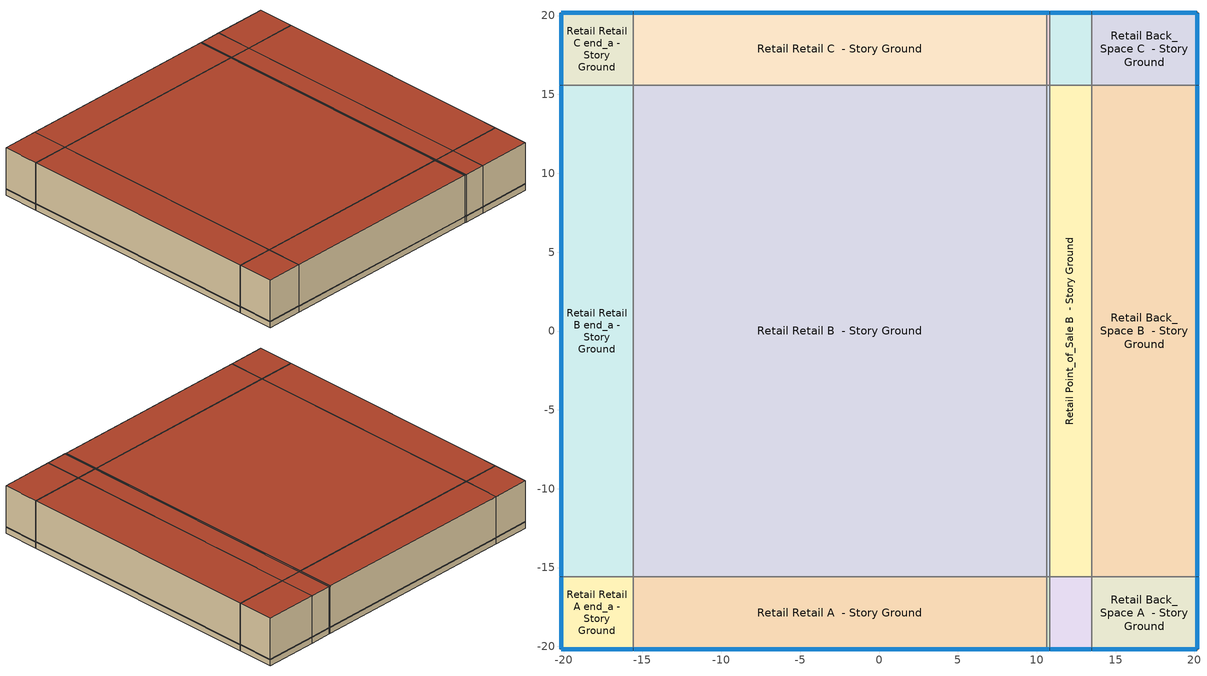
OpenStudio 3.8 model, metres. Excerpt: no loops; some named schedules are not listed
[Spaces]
Retail Retail A end_a - Story Ground
 floor ground (Foundation F 126 Perim 914 Area 209): -20.16,-20.16 -20.16,-15.59 -15.59,-15.59 -15.59,-20.16 z0
 wall outside: -20.16,-15.59 -20.16,-20.16 -15.59,-20.16 z0:6.1
 wall to Retail Retail B end_a - Story Ground: -15.59,-15.59 -20.16,-15.59 z0:6.1
 wall to Retail Retail A  - Story Ground: -15.59,-20.16 -15.59,-15.59 z0:6.1
 window (Window U-0.91 SHGC 0.68): -20.16,-15.61 -20.16,-20.14 / -20.14,-20.16 -15.61,-20.16 z0.76:0.82
 roof outside: -15.59,-20.16 -15.59,-15.59 -20.16,-15.59 -20.16,-20.16 z6.1
Retail Retail B end_a - Story Ground
 floor ground (Foundation F 126 Perim 3118 Area 14254): -20.16,-15.59 -20.16,15.59 -15.59,15.59 -15.59,-15.59 z0
 wall outside: -20.16,15.59 -20.16,-15.59 z0:6.1
 wall to Retail Retail C end_a - Story Ground: -15.59,15.59 -20.16,15.59 z0:6.1
 wall to Retail Retail B  - Story Ground: -15.59,-15.59 -15.59,15.59 z0:6.1
 window (Window U-0.91 SHGC 0.68): -20.16,15.56 -20.16,-15.56 z0.76:0.82
 roof outside: -15.59,-15.59 -15.59,15.59 -20.16,15.59 -20.16,-15.59 z6.1
Retail Retail C end_a - Story Ground
 floor ground (Foundation F 126 Perim 914 Area 209): -20.16,15.59 -20.16,20.16 -15.59,20.16 -15.59,15.59 z0
 wall outside: -15.59,20.16 -20.16,20.16 -20.16,15.59 z0:6.1
 wall to Retail Retail C  - Story Ground: -15.59,15.59 -15.59,20.16 z0:6.1
 window (Window U-0.91 SHGC 0.68): -20.16,20.14 -20.16,15.61 / -15.61,20.16 -20.14,20.16 z0.76:0.82
 roof outside: -15.59,15.59 -15.59,20.16 -20.16,20.16 -20.16,15.59 z6.1
Retail Retail A  - Story Ground
 floor ground (Foundation F 126 Perim 2621 Area 11985): -15.59,-20.16 -15.59,-15.59 10.62,-15.59 10.62,-20.16 z0
 wall outside: -15.59,-20.16 10.62,-20.16 z0:6.1
 wall to Retail Retail B  - Story Ground: 10.62,-15.59 -15.59,-15.59 z0:6.1
 wall to Retail Entry A  - Story Ground: 10.62,-20.16 10.62,-15.59 z0:6.1
 window (Window U-0.91 SHGC 0.68): -15.56,-20.16 10.6,-20.16 z0.76:0.82
 roof outside: 10.62,-20.16 10.62,-15.59 -15.59,-15.59 -15.59,-20.16 z6.1
Retail Retail B  - Story Ground
 floor ground (Foundation F 126 Perim 0 Area 81726): -15.59,-15.59 -15.59,15.59 10.62,15.59 10.62,-15.59 z0
 wall to Retail Retail C  - Story Ground: 10.62,15.59 -15.59,15.59 z0:6.1
 wall to Retail Entry B  - Story Ground: 10.62,-15.59 10.62,15.59 z0:6.1
 roof outside: 10.62,-15.59 10.62,15.59 -15.59,15.59 -15.59,-15.59 z6.1
Retail Retail C  - Story Ground
 floor ground (Foundation F 126 Perim 2621 Area 11985): -15.59,15.59 -15.59,20.16 10.62,20.16 10.62,15.59 z0
 wall outside: 10.62,20.16 -15.59,20.16 z0:6.1
 wall to Retail Entry C  - Story Ground: 10.62,15.59 10.62,20.16 z0:6.1
 window (Window U-0.91 SHGC 0.68): 10.6,20.16 -15.56,20.16 z0.76:0.82
 roof outside: 10.62,15.59 10.62,20.16 -15.59,20.16 -15.59,15.59 z6.1
Retail Entry A  - Story Ground
 floor ground (Foundation F 126 Perim 021 Area 096): 10.62,-20.16 10.62,-15.59 10.83,-15.59 10.83,-20.16 z0
 wall outside: 10.62,-20.16 10.83,-20.16 z0:6.1
 wall to Retail Entry B  - Story Ground: 10.83,-15.59 10.62,-15.59 z0:6.1
 wall to Retail Point_of_Sale A  - Story Ground: 10.83,-20.16 10.83,-15.59 z0:6.1
 window (Window U-0.91 SHGC 0.68): 10.65,-20.16 10.81,-20.16 z0.76:0.84
 roof outside: 10.83,-20.16 10.83,-15.59 10.62,-15.59 10.62,-20.16 z6.1
Retail Entry B  - Story Ground
 floor ground (Foundation F 126 Perim 0 Area 654): 10.62,-15.59 10.62,15.59 10.83,15.59 10.83,-15.59 z0
 wall to Retail Entry C  - Story Ground: 10.83,15.59 10.62,15.59 z0:6.1
 wall to Retail Point_of_Sale B  - Story Ground: 10.83,-15.59 10.83,15.59 z0:6.1
 roof outside: 10.83,-15.59 10.83,15.59 10.62,15.59 10.62,-15.59 z6.1
Retail Entry C  - Story Ground
 floor ground (Foundation F 126 Perim 021 Area 096): 10.62,15.59 10.62,20.16 10.83,20.16 10.83,15.59 z0
 wall outside: 10.83,20.16 10.62,20.16 z0:6.1
 wall to Retail Point_of_Sale C  - Story Ground: 10.83,15.59 10.83,20.16 z0:6.1
 window (Window U-0.91 SHGC 0.68): 10.81,20.16 10.65,20.16 z0.76:0.84
 roof outside: 10.83,15.59 10.83,20.16 10.62,20.16 10.62,15.59 z6.1
Retail Point_of_Sale A  - Story Ground
 floor ground (Foundation F 126 Perim 265 Area 1211): 10.83,-20.16 10.83,-15.59 13.48,-15.59 13.48,-20.16 z0
 wall outside: 10.83,-20.16 13.48,-20.16 z0:6.1
 wall to Retail Point_of_Sale B  - Story Ground: 13.48,-15.59 10.83,-15.59 z0:6.1
 wall to Retail Back_Space A  - Story Ground: 13.48,-20.16 13.48,-15.59 z0:6.1
 window (Window U-0.91 SHGC 0.68): 10.86,-20.16 13.46,-20.16 z0.76:0.82
 roof outside: 13.48,-20.16 13.48,-15.59 10.83,-15.59 10.83,-20.16 z6.1
Retail Point_of_Sale B  - Story Ground
 floor ground (Foundation F 126 Perim 0 Area 8259): 10.83,-15.59 10.83,15.59 13.48,15.59 13.48,-15.59 z0
 wall to Retail Point_of_Sale C  - Story Ground: 13.48,15.59 10.83,15.59 z0:6.1
 wall to Retail Back_Space B  - Story Ground: 13.48,-15.59 13.48,15.59 z0:6.1
 roof outside: 13.48,-15.59 13.48,15.59 10.83,15.59 10.83,-15.59 z6.1
Retail Point_of_Sale C  - Story Ground
 floor ground (Foundation F 126 Perim 265 Area 1211): 10.83,15.59 10.83,20.16 13.48,20.16 13.48,15.59 z0
 wall outside: 13.48,20.16 10.83,20.16 z0:6.1
 wall to Retail Back_Space C  - Story Ground: 13.48,15.59 13.48,20.16 z0:6.1
 window (Window U-0.91 SHGC 0.68): 13.46,20.16 10.86,20.16 z0.76:0.82
 roof outside: 13.48,15.59 13.48,20.16 10.83,20.16 10.83,15.59 z6.1
Retail Back_Space A  - Story Ground
 floor ground (Foundation F 126 Perim 1125 Area 3053): 13.48,-20.16 13.48,-15.59 20.16,-15.59 20.16,-20.16 z0
 wall outside: 13.48,-20.16 20.16,-20.16 20.16,-15.59 z0:6.1
 wall to Retail Back_Space B  - Story Ground: 20.16,-15.59 13.48,-15.59 z0:6.1
 window (Window U-0.91 SHGC 0.68): 13.51,-20.16 20.14,-20.16 / 20.16,-20.14 20.16,-15.61 z0.76:0.82
 roof outside: 20.16,-20.16 20.16,-15.59 13.48,-15.59 13.48,-20.16 z6.1
Retail Back_Space B  - Story Ground
 floor ground (Foundation F 126 Perim 3118 Area 20818): 13.48,-15.59 13.48,15.59 20.16,15.59 20.16,-15.59 z0
 wall outside: 20.16,-15.59 20.16,15.59 z0:6.1
 wall to Retail Back_Space C  - Story Ground: 20.16,15.59 13.48,15.59 z0:6.1
 window (Window U-0.91 SHGC 0.68): 20.16,-15.56 20.16,15.56 z0.76:0.82
 roof outside: 20.16,-15.59 20.16,15.59 13.48,15.59 13.48,-15.59 z6.1
Retail Back_Space C  - Story Ground
 floor ground (Foundation F 126 Perim 1125 Area 3053): 13.48,15.59 13.48,20.16 20.16,20.16 20.16,15.59 z0
 wall outside: 20.16,15.59 20.16,20.16 13.48,20.16 z0:6.1
 window (Window U-0.91 SHGC 0.68): 20.14,20.16 13.51,20.16 / 20.16,15.61 20.16,20.14 z0.76:0.82
 roof outside: 20.16,15.59 20.16,20.16 13.48,20.16 13.48,15.59 z6.1
[Site]
Albuquerque Intl_NM_USA: Latitude {deg}=35.04; Longitude {deg}=-106.62; Time Zone {hr}=-7; Elevation {m}=1620; Terrain=City
[Site:WaterMainsTemperature]
Calculation Method=Correlation; Annual Average Outdoor Air Temperature {C}=15.0167; Maximum Difference In Monthly Average Outdoor Air Temperatures {deltaC}=24.36
[SizingPeriod:DesignDay] Barometric Pressure {Pa}=83318; Rain Indicator=No; Snow Indicator=No; Day of Month=21; Daylight Saving Time Indicator=No; Humidity Condition Type=Wetbulb; Dry-Bulb Temperature Range Modifier Type=DefaultMultipliers
Name | Maximum Dry-Bulb Temperature {C} | Daily Dry-Bulb Temperature Range {deltaC} | Wind Speed {m/s} | Wind Direction {deg} | Month | Day Type | Wetbulb or DewPoint at Maximum Dry-Bulb {C} | Solar Model Indicator | ASHRAE Clear Sky Optical Depth for Beam Irradiance | ASHRAE Clear Sky Optical Depth for Diffuse Irradiance | Sky Clearness
Albuquerque Intl Ann Clg .4% Condns DB=>MWB 1 | 35.1 | 13.2 | 4.3 | 220 | 7 | SummerDesignDay | 15.6 | ASHRAETau | 0.314 | 2.441
Albuquerque Intl Ann Clg .4% Condns WB=>MDB 1 | 27.4 | 13.2 | 4.3 | 220 | 7 | SummerDesignDay | 18.5 | ASHRAETau | 0.314 | 2.441
Albuquerque Intl Ann Htg 99.6% Condns DB 1 | -7.7 | 0 | 3.1 | 0 | 12 | WinterDesignDay | -7.7 | ASHRAEClearSky |  |  | 0
Albuquerque Intl August .4% Condns DB=>MCWB 1 | 35.2 | 12.5 | 4.3 | 220 | 8 | SummerDesignDay | 16.5 | ASHRAETau | 0.311 | 2.481
[ClimateZones]
Climate Zone Institution Name 1=ASHRAE; Climate Zone Document Name 1=ANSI/ASHRAE Standard 169; Climate Zone Document Year 1=2006; Climate Zone Value 1=ASHRAE 169-2013-4B
[Building]
ComStock DOE Ref 1980-2004|RetailStandalone: Default Construction Set=ComStock DOE Ref 1980-2004 - Retail - ASHRAE 169-2013-4B; Default Schedule Set=Building Default Schedule Set; Standards Building Type=Retail
[Site:GroundTemperature:FCfactorMethod]
January Ground Temperature {C}=13.7; February Ground Temperature {C}=7; March Ground Temperature {C}=2.1; April Ground Temperature {C}=2.6; May Ground Temperature {C}=4.3; June Ground Temperature {C}=8.8; July Ground Temperature {C}=13.9; August Ground Temperature {C}=17.8; September Ground Temperature {C}=23.2; October Ground Temperature {C}=25.6; November Ground Temperature {C}=24.1; December Ground Temperature {C}=20.5
[Construction:FfactorGroundFloor] F-Factor {W/m-K}=1.26344
Name | Area {m2} | PerimeterExposed {m}
Foundation F 126 Perim 3118 Area 20818 | 208.177 | 31.1772
Foundation F 126 Perim 914 Area 209 | 20.9032 | 9.144
Foundation F 126 Perim 3118 Area 14254 | 142.542 | 31.1772
Foundation F 126 Perim 265 Area 1211 | 12.1117 | 2.64911
Foundation F 126 Perim 2621 Area 11985 | 119.847 | 26.2133
Foundation F 126 Perim 0 Area 81726 | 817.258 | 0
Foundation F 126 Perim 1125 Area 3053 | 30.5282 | 11.2492
Foundation F 126 Perim 021 Area 096 | 0.958614 | 0.20967
Foundation F 126 Perim 0 Area 654 | 6.53695 | 0
Foundation F 126 Perim 0 Area 8259 | 82.5918 | 0
[DefaultConstructionSet]
ComStock DOE Ref 1980-2004 - Retail - ASHRAE 169-2013-4B: Default Exterior Surface Constructions=Default Surface Constructions 1; Default Interior Surface Constructions=Default Surface Constructions 2; Default Ground Contact Surface Constructions=Default Surface Constructions 3; Default Exterior SubSurface Constructions=Default Sub Surface Constructions 1; Default Interior SubSurface Constructions=Default Sub Surface Constructions 2; Interior Partition Construction=Typical Interior Partition
[DefaultSurfaceConstructions]
Name | Floor Construction | Wall Construction | Roof Ceiling Construction
Default Surface Constructions 1 | Typical Insulated Exterior Mass Floor | Typical Insulated Exterior Mass Wall R-5.26 | Typical IEAD Roof R-16.95
Default Surface Constructions 2 | Typical Interior Floor | Typical Interior Wall | Typical Interior Ceiling
Default Surface Constructions 3 | Typical Insulated Carpeted 6in Slab Floor | Typical Insulated Basement Mass Wall R-8.0
[Construction]
Typical Insulated Exterior Mass Floor: Typical Insulation R-2.87, 4 in. Normalweight Concrete Floor, Typical Carpet Pad
Typical Insulated Exterior Mass Wall R-5.26: 1IN Stucco, 8IN CONCRETE HW RefBldg, Typical Insulation R-2.87, 1/2IN Gypsum
Typical IEAD Roof R-16.95: Roof Membrane, Typical Insulation R-15.83, Metal Roof Surface
Typical Interior Floor: 100mm Normalweight concrete floor, CP02 CARPET PAD
Typical Interior Wall: G01 13mm gypsum board, G01 13mm gypsum board
Typical Interior Ceiling: CP02 CARPET PAD, 100mm Normalweight concrete floor
Typical Insulated Carpeted 6in Slab Floor: 6 in. Normalweight Concrete Floor, Typical Carpet Pad
Typical Insulated Basement Mass Wall R-8.0: Typical Insulation R-6.45, 8 in. Concrete Block Basement Wall
U 0.72 SHGC 0.36 Simple Glazing Window U-0.72 SHGC 0.36: U 0.72 SHGC 0.36 Simple Glazing U-0.72 SHGC 0.36
U 0.72 SHGC 0.36 Simple Glazing Window U-0.72 SHGC 0.36 1: U 0.72 SHGC 0.36 Simple Glazing U-0.72 SHGC 0.36 1
Typical Insulated Metal Door: F08 Metal surface, Typical Insulation
U 0.88 SHGC 0.16 Sgl Ref-A-L Clr 6mm: REF A CLEAR LO 6MM
Typical Overhead Door: Typical Insulation
Typical Interior Window: Clear 3mm
Typical Interior Door; Typical Interior Partition: G05 25mm wood
InteriorFurnishings 1: Std Wood 6inch 1
Window U-0.91 SHGC 0.68: Simple Glazing Single - No LowE - Clear - Wood
[Material:NoMass] Roughness=Smooth; Thermal Absorptance=0.9; Solar Absorptance=0.7
Name | Thermal Resistance {m2-K/W} | Visible Absorptance
Typical Insulation R-2.87 | 0.50626 | 0.7
Typical Carpet Pad; CP02 CARPET PAD | 0.21648 | 0.8
Typical Insulation R-15.83 | 2.78816 | 0.7
Typical Insulation R-6.45 | 1.13588 | 0.7
Typical Insulation | 0.0282222 | 0.7
[Material] Thermal Absorptance=0.9
Name | Roughness | Thickness {m} | Conductivity {W/m-K} | Density {kg/m3} | Specific Heat {J/kg-K} | Solar Absorptance | Visible Absorptance
4 in. Normalweight Concrete Floor | MediumRough | 0.1016 | 2.31 | 2322 | 832 | 0.7 | 0.7
1IN Stucco | Smooth | 0.0253 | 0.6918 | 1858 | 837 | 0.7 | 0.92
8IN CONCRETE HW RefBldg | Rough | 0.2032 | 1.311 | 2240 | 836.8 | 0.7 | 0.7
1/2IN Gypsum | Smooth | 0.0127 | 0.16 | 784.9 | 830 | 0.4 | 0.4
Roof Membrane | VeryRough | 0.0095 | 0.16 | 1121.29 | 1460 | 0.7 | 0.7
Metal Roof Surface; F08 Metal surface | Smooth | 0.0008 | 45.28 | 7824 | 500 | 0.7 | 0.7
100mm Normalweight concrete floor | MediumRough | 0.1016 | 2.31045 | 2322 | 832.557 | 0.7 | 0.7
G01 13mm gypsum board | Smooth | 0.0127 | 0.160031 | 800.001 | 1090.73 | 0.7 | 0.5
6 in. Normalweight Concrete Floor | MediumRough | 0.1524 | 2.31 | 2322 | 832 | 0.7 | 0.7
8 in. Concrete Block Basement Wall | MediumRough | 0.2032 | 1.326 | 1842 | 912 | 0.7 | 0.7
G05 25mm wood | MediumSmooth | 0.0254 | 0.15 | 608 | 1630 | 0.5 | 0.5
Std Wood 6inch 1 | MediumSmooth | 0.15 | 0.12 | 540 | 1210 | 0.7 | 0.7
[DefaultSubSurfaceConstructions]
Name | Fixed Window Construction | Operable Window Construction | Door Construction | Glass Door Construction | Overhead Door Construction | Tubular Daylight Dome Construction | Tubular Daylight Diffuser Construction
Default Sub Surface Constructions 1 | U 0.72 SHGC 0.36 Simple Glazing Window U-0.72 SHGC 0.36 | U 0.72 SHGC 0.36 Simple Glazing Window U-0.72 SHGC 0.36 1 | Typical Insulated Metal Door | U 0.88 SHGC 0.16 Sgl Ref-A-L Clr 6mm | Typical Overhead Door | Typical Interior Window | Typical Interior Window
Default Sub Surface Constructions 2 | Typical Interior Window | Typical Interior Window | Typical Interior Door
[WindowMaterial:SimpleGlazingSystem]
Name | U-Factor {W/m2-K} | Solar Heat Gain Coefficient | Visible Transmittance
U 0.72 SHGC 0.36 Simple Glazing U-0.72 SHGC 0.36; U 0.72 SHGC 0.36 Simple Glazing U-0.72 SHGC 0.36 1 | 4.08835 | 0.36 | 0.23
Simple Glazing Single - No LowE - Clear - Wood | 5.16722 | 0.683 | 0.723
[WindowMaterial:Glazing] Optical Data Type=SpectralAverage; Infrared Transmittance at Normal Incidence=0; Front Side Infrared Hemispherical Emissivity=0.84; Conductivity {W/m-K}=0.9; Dirt Correction Factor for Solar and Visible Transmittance=1; Solar Diffusing=No
Name | Thickness {m} | Solar Transmittance at Normal Incidence | Front Side Solar Reflectance at Normal Incidence | Back Side Solar Reflectance at Normal Incidence | Visible Transmittance at Normal Incidence | Front Side Visible Reflectance at Normal Incidence | Back Side Visible Reflectance at Normal Incidence | Back Side Infrared Hemispherical Emissivity
REF A CLEAR LO 6MM | 0.006 | 0.066 | 0.341 | 0.493 | 0.08 | 0.41 | 0.37 | 0.4
Clear 3mm | 0.003 | 0.837 | 0.075 | 0.075 | 0.898 | 0.081 | 0.081 | 0.84
[SpaceType] Standards Building Type=Retail
Name | Default Schedule Set | Design Specification Outdoor Air Object | Standards Space Type
Retail Entry - ComStock DOE Ref 1980-2004 | Retail Entry Schedule Set | Retail Entry Ventilation | Entry
Retail Point_of_Sale - ComStock DOE Ref 1980-2004 | Retail Point_of_Sale Schedule Set | Retail Point_of_Sale Ventilation | Point_of_Sale
Retail Back_Space - ComStock DOE Ref 1980-2004 | Retail Back_Space Schedule Set | Retail Back_Space Ventilation | Back_Space
Retail Retail - ComStock DOE Ref 1980-2004 | Retail Retail Schedule Set | Retail Retail Ventilation | Retail
[BuildingStory]
Story Ground: Nominal Z Coordinate {m}=0; Nominal Floor to Floor Height {m}=6.096
[Space] Building Story=Story Ground
Name | Space Type | Thermal Zone
Retail Retail A end_a - Story Ground | Retail Retail - ComStock DOE Ref 1980-2004 | Zone Retail Retail A end_a - Story Ground
Retail Retail B end_a - Story Ground | Retail Retail - ComStock DOE Ref 1980-2004 | Zone Retail Retail B end_a - Story Ground
Retail Retail C end_a - Story Ground | Retail Retail - ComStock DOE Ref 1980-2004 | Zone Retail Retail C end_a - Story Ground
Retail Retail A  - Story Ground | Retail Retail - ComStock DOE Ref 1980-2004 | Zone Retail Retail A  - Story Ground
Retail Retail B  - Story Ground | Retail Retail - ComStock DOE Ref 1980-2004 | Zone Retail Retail B  - Story Ground
Retail Retail C  - Story Ground | Retail Retail - ComStock DOE Ref 1980-2004 | Zone Retail Retail C  - Story Ground
Retail Entry A  - Story Ground | Retail Entry - ComStock DOE Ref 1980-2004 | Zone Retail Entry A  - Story Ground
Retail Entry B  - Story Ground | Retail Entry - ComStock DOE Ref 1980-2004 | Zone Retail Entry B  - Story Ground
Retail Entry C  - Story Ground | Retail Entry - ComStock DOE Ref 1980-2004 | Zone Retail Entry C  - Story Ground
Retail Point_of_Sale A  - Story Ground | Retail Point_of_Sale - ComStock DOE Ref 1980-2004 | Zone Retail Point_of_Sale A  - Story Ground
Retail Point_of_Sale B  - Story Ground | Retail Point_of_Sale - ComStock DOE Ref 1980-2004 | Zone Retail Point_of_Sale B  - Story Ground
Retail Point_of_Sale C  - Story Ground | Retail Point_of_Sale - ComStock DOE Ref 1980-2004 | Zone Retail Point_of_Sale C  - Story Ground
Retail Back_Space A  - Story Ground | Retail Back_Space - ComStock DOE Ref 1980-2004 | Zone Retail Back_Space A  - Story Ground
Retail Back_Space B  - Story Ground | Retail Back_Space - ComStock DOE Ref 1980-2004 | Zone Retail Back_Space B  - Story Ground
Retail Back_Space C  - Story Ground | Retail Back_Space - ComStock DOE Ref 1980-2004 | Zone Retail Back_Space C  - Story Ground
[ThermalZone] Multiplier=1; Use Ideal Air Loads=No
Name | Thermostat
Zone Retail Retail A end_a - Story Ground | Retail Retail - ComStock DOE Ref 1980-2004 Thermostat 1
Zone Retail Retail B end_a - Story Ground | Retail Retail - ComStock DOE Ref 1980-2004 Thermostat 3
Zone Retail Retail C end_a - Story Ground | Retail Retail - ComStock DOE Ref 1980-2004 Thermostat 5
Zone Retail Retail A  - Story Ground | Retail Retail - ComStock DOE Ref 1980-2004 Thermostat
Zone Retail Retail B  - Story Ground | Retail Retail - ComStock DOE Ref 1980-2004 Thermostat 2
Zone Retail Retail C  - Story Ground | Retail Retail - ComStock DOE Ref 1980-2004 Thermostat 4
Zone Retail Entry A  - Story Ground | Retail Entry - ComStock DOE Ref 1980-2004 Thermostat
Zone Retail Entry B  - Story Ground | Retail Entry - ComStock DOE Ref 1980-2004 Thermostat 1
Zone Retail Entry C  - Story Ground | Retail Entry - ComStock DOE Ref 1980-2004 Thermostat 2
Zone Retail Point_of_Sale A  - Story Ground | Retail Point_of_Sale - ComStock DOE Ref 1980-2004 Thermostat
Zone Retail Point_of_Sale B  - Story Ground | Retail Point_of_Sale - ComStock DOE Ref 1980-2004 Thermostat 1
Zone Retail Point_of_Sale C  - Story Ground | Retail Point_of_Sale - ComStock DOE Ref 1980-2004 Thermostat 2
Zone Retail Back_Space A  - Story Ground | Retail Back_Space - ComStock DOE Ref 1980-2004 Thermostat
Zone Retail Back_Space B  - Story Ground | Retail Back_Space - ComStock DOE Ref 1980-2004 Thermostat 1
Zone Retail Back_Space C  - Story Ground | Retail Back_Space - ComStock DOE Ref 1980-2004 Thermostat 2
[People:Definition] Number of People Calculation Method=People/Area; Fraction Radiant=0.3
Name | People per Space Floor Area {person/m2}
Retail Back_Space People Definition | 0.0358438
Retail Entry People Definition; Retail Point_of_Sale People Definition; Retail Retail People Definition | 0.161459
[People] Work Efficiency Schedule=Work Efficiency Schedule; Clothing Insulation Schedule=Clothing Schedule; Air Velocity Schedule=Air Velocity Schedule; Multiplier=1
Name | People Definition | Space or SpaceType
Retail Back_Space People | Retail Back_Space People Definition | Retail Back_Space - ComStock DOE Ref 1980-2004
Retail Entry People | Retail Entry People Definition | Retail Entry - ComStock DOE Ref 1980-2004
Retail Point_of_Sale People | Retail Point_of_Sale People Definition | Retail Point_of_Sale - ComStock DOE Ref 1980-2004
Retail Retail People | Retail Retail People Definition | Retail Retail - ComStock DOE Ref 1980-2004
[Lights:Definition] Design Level Calculation Method=Watts/Area; Fraction Visible=0.2; Return Air Fraction=0
Name | Watts per Space Floor Area {W/m2} | Fraction Radiant
Retail Retail - ComStock DOE Ref 1980-2004 General Lights Definition; Retail Point_of_Sale - ComStock DOE Ref 1980-2004 General Lights Definition | 5.18646 | 0.365
Retail Retail - ComStock DOE Ref 1980-2004 Task Lights Definition; Retail Point_of_Sale - ComStock DOE Ref 1980-2004 Task Lights Definition | 0.644434 | 0.165
Retail Back_Space - ComStock DOE Ref 1980-2004 General Lights Definition | 1.86638 | 0.365
Retail Entry - ComStock DOE Ref 1980-2004 General Lights Definition | 1.74481 | 0.365
Retail Entry - ComStock DOE Ref 1980-2004 Task Lights Definition | 0.190877 | 0.165
Retail Entry - ComStock DOE Ref 1980-2004 Wall Wash Lights Definition | 0.533708 | 0.165
[ElectricEquipment:Definition] Design Level Calculation Method=Watts/Area; Fraction Latent=0; Fraction Radiant=0.5; Fraction Lost=0
Name | Watts per Space Floor Area {W/m2}
Retail Back_Space Elec Equip Definition | 5.92185
Retail Entry Elec Equip Definition; Retail Retail Elec Equip Definition | 2.36874
Retail Point_of_Sale Elec Equip Definition | 15.7916
[ElectricEquipment] Schedule=Mercantile_Retail BLDG_EQUIP_EndUseData BPR Adjusted
Name | Electric Equipment Definition | Space or SpaceType
Retail Back_Space Elec Equip | Retail Back_Space Elec Equip Definition | Retail Back_Space - ComStock DOE Ref 1980-2004
Retail Entry Elec Equip | Retail Entry Elec Equip Definition | Retail Entry - ComStock DOE Ref 1980-2004
Retail Point_of_Sale Elec Equip | Retail Point_of_Sale Elec Equip Definition | Retail Point_of_Sale - ComStock DOE Ref 1980-2004
Retail Retail Elec Equip | Retail Retail Elec Equip Definition | Retail Retail - ComStock DOE Ref 1980-2004
[DesignSpecification:OutdoorAir] Outdoor Air Method=Sum
Name | Outdoor Air Flow per Floor Area {m3/s-m2}
Retail Back_Space Ventilation | 0.000762
Retail Entry Ventilation; Retail Point_of_Sale Ventilation; Retail Retail Ventilation | 0.001524
[DefaultScheduleSet]
Name | Number of People Schedule | People Activity Level Schedule | Lighting Schedule | Electric Equipment Schedule | Infiltration Schedule | Hours of Operation Schedule
Retail Back_Space Schedule Set; Retail Entry Schedule Set; Retail Point_of_Sale Schedule Set; Retail Retail Schedule Set | Retail Bldg Occ | Retail Activity | Mercantile_Retail BLDG_LIGHT_EndUseData | Mercantile_Retail BLDG_EQUIP_EndUseData | Retail Infil Half On
Building Default Schedule Set |  |  |  |  |  | Building Hours of Operation NonResidential
[Exterior:Lights:Definition]
Name | Design Level {W}
Parking Areas and Drives Def (W/ft^2) | 0.0414577
Building Facades Def (W/ft^2) | 0.2
Main Entries Def (W/ft) | 30
Other Doors Def (W/ft) | 20
[Exterior:Lights] Schedule=Always On Discrete; Control Option=AstronomicalClock
Name | Exterior Lights Definition | Multiplier
Parking Areas and Drives | Parking Areas and Drives Def (W/ft^2) | 24807.5
Building Facades | Building Facades Def (W/ft^2) | 10583
Main Entries | Main Entries Def (W/ft) | 14
Other Doors | Other Doors Def (W/ft) | 20.51
[ThermostatSetpoint:DualSetpoint] Heating Setpoint Temperature Schedule=Retail HtgSetp
Name | Cooling Setpoint Temperature Schedule
Retail Back_Space - ComStock DOE Ref 1980-2004 Thermostat; Retail Back_Space - ComStock DOE Ref 1980-2004 Thermostat 1; Retail Back_Space - ComStock DOE Ref 1980-2004 Thermostat 2; Retail Point_of_Sale - ComStock DOE Ref 1980-2004 Thermostat; Retail Point_of_Sale - ComStock DOE Ref 1980-2004 Thermostat 1; Retail Point_of_Sale - ComStock DOE Ref 1980-2004 Thermostat 2; Retail Retail - ComStock DOE Ref 1980-2004 Thermostat; Retail Retail - ComStock DOE Ref 1980-2004 Thermostat 1; Retail Retail - ComStock DOE Ref 1980-2004 Thermostat 2; Retail Retail - ComStock DOE Ref 1980-2004 Thermostat 3; Retail Retail - ComStock DOE Ref 1980-2004 Thermostat 4; Retail Retail - ComStock DOE Ref 1980-2004 Thermostat 5 | Retail ClgSetp
Retail Entry - ComStock DOE Ref 1980-2004 Thermostat; Retail Entry - ComStock DOE Ref 1980-2004 Thermostat 1; Retail Entry - ComStock DOE Ref 1980-2004 Thermostat 2 | Retail FRONT ENTRY COOLING
[InternalMass:Definition]
Internal Mass Definition 2: Construction=InteriorFurnishings 1; Design Level Calculation Method=SurfaceArea/Area; Surface Area per Space Floor Area=2
[InternalMass] Internal Mass Definition=Internal Mass Definition 2; Multiplier=1
Name | Space or SpaceType
Retail Back_Space B  - Story Ground Mass | Retail Back_Space B  - Story Ground
Retail Retail A end_a - Story Ground Mass | Retail Retail A end_a - Story Ground
Retail Retail B end_a - Story Ground Mass | Retail Retail B end_a - Story Ground
Retail Point_of_Sale A  - Story Ground Mass | Retail Point_of_Sale A  - Story Ground
Retail Point_of_Sale C  - Story Ground Mass | Retail Point_of_Sale C  - Story Ground
Retail Retail A  - Story Ground Mass | Retail Retail A  - Story Ground
Retail Retail B  - Story Ground Mass | Retail Retail B  - Story Ground
Retail Retail C end_a - Story Ground Mass | Retail Retail C end_a - Story Ground
Retail Retail C  - Story Ground Mass | Retail Retail C  - Story Ground
Retail Back_Space C  - Story Ground Mass | Retail Back_Space C  - Story Ground
Retail Point_of_Sale B  - Story Ground Mass | Retail Point_of_Sale B  - Story Ground
Retail Back_Space A  - Story Ground Mass | Retail Back_Space A  - Story Ground
[Lights] Schedule=Mercantile_Retail BLDG_LIGHT_EndUseData BPR Adjusted; Fraction Replaceable=1
Name | Lights Definition | Space or SpaceType
Retail Retail - ComStock DOE Ref 1980-2004 General Lighting | Retail Retail - ComStock DOE Ref 1980-2004 General Lights Definition | Retail Retail - ComStock DOE Ref 1980-2004
Retail Retail - ComStock DOE Ref 1980-2004 Task Lighting | Retail Retail - ComStock DOE Ref 1980-2004 Task Lights Definition | Retail Retail - ComStock DOE Ref 1980-2004
Retail Back_Space - ComStock DOE Ref 1980-2004 General Lighting | Retail Back_Space - ComStock DOE Ref 1980-2004 General Lights Definition | Retail Back_Space - ComStock DOE Ref 1980-2004
Retail Point_of_Sale - ComStock DOE Ref 1980-2004 General Lighting | Retail Point_of_Sale - ComStock DOE Ref 1980-2004 General Lights Definition | Retail Point_of_Sale - ComStock DOE Ref 1980-2004
Retail Point_of_Sale - ComStock DOE Ref 1980-2004 Task Lighting | Retail Point_of_Sale - ComStock DOE Ref 1980-2004 Task Lights Definition | Retail Point_of_Sale - ComStock DOE Ref 1980-2004
Retail Entry - ComStock DOE Ref 1980-2004 General Lighting | Retail Entry - ComStock DOE Ref 1980-2004 General Lights Definition | Retail Entry - ComStock DOE Ref 1980-2004
Retail Entry - ComStock DOE Ref 1980-2004 Task Lighting | Retail Entry - ComStock DOE Ref 1980-2004 Task Lights Definition | Retail Entry - ComStock DOE Ref 1980-2004
Retail Entry - ComStock DOE Ref 1980-2004 Wall Wash Lighting | Retail Entry - ComStock DOE Ref 1980-2004 Wall Wash Lights Definition | Retail Entry - ComStock DOE Ref 1980-2004
[SpaceInfiltration:DesignFlowRate] Design Flow Rate Calculation Method=Flow/ExteriorArea; Flow per Exterior Surface Area {m3/s-m2}=0.000826564; Velocity Term Coefficient=0
Name | Space or SpaceType | Schedule | Constant Term Coefficient | Temperature Term Coefficient | Velocity Squared Term Coefficient
Retail Back_Space B  - Story Ground HVAC On Infiltration | Retail Back_Space B  - Story Ground | Infiltration HVAC On Schedule | -0.0581 | 0.0073 | 0.0436
Retail Back_Space B  - Story Ground HVAC Off Infiltration | Retail Back_Space B  - Story Ground | Infiltration HVAC Off Schedule | 0 | 0.0112 | 0.0523
Retail Retail A end_a - Story Ground HVAC On Infiltration | Retail Retail A end_a - Story Ground | Infiltration HVAC On Schedule | -0.0581 | 0.0073 | 0.0436
Retail Retail A end_a - Story Ground HVAC Off Infiltration | Retail Retail A end_a - Story Ground | Infiltration HVAC Off Schedule | 0 | 0.0112 | 0.0523
Retail Retail B end_a - Story Ground HVAC On Infiltration | Retail Retail B end_a - Story Ground | Infiltration HVAC On Schedule | -0.0581 | 0.0073 | 0.0436
Retail Retail B end_a - Story Ground HVAC Off Infiltration | Retail Retail B end_a - Story Ground | Infiltration HVAC Off Schedule | 0 | 0.0112 | 0.0523
Retail Point_of_Sale A  - Story Ground HVAC On Infiltration | Retail Point_of_Sale A  - Story Ground | Infiltration HVAC On Schedule | -0.0581 | 0.0073 | 0.0436
Retail Point_of_Sale A  - Story Ground HVAC Off Infiltration | Retail Point_of_Sale A  - Story Ground | Infiltration HVAC Off Schedule | 0 | 0.0112 | 0.0523
Retail Point_of_Sale C  - Story Ground HVAC On Infiltration | Retail Point_of_Sale C  - Story Ground | Infiltration HVAC On Schedule | -0.0581 | 0.0073 | 0.0436
Retail Point_of_Sale C  - Story Ground HVAC Off Infiltration | Retail Point_of_Sale C  - Story Ground | Infiltration HVAC Off Schedule | 0 | 0.0112 | 0.0523
Retail Retail A  - Story Ground HVAC On Infiltration | Retail Retail A  - Story Ground | Infiltration HVAC On Schedule | -0.0581 | 0.0073 | 0.0436
Retail Retail A  - Story Ground HVAC Off Infiltration | Retail Retail A  - Story Ground | Infiltration HVAC Off Schedule | 0 | 0.0112 | 0.0523
Retail Retail B  - Story Ground HVAC On Infiltration | Retail Retail B  - Story Ground | Infiltration HVAC On Schedule | -0.0581 | 0.0073 | 0.0436
Retail Retail B  - Story Ground HVAC Off Infiltration | Retail Retail B  - Story Ground | Infiltration HVAC Off Schedule | 0 | 0.0112 | 0.0523
Retail Retail C end_a - Story Ground HVAC On Infiltration | Retail Retail C end_a - Story Ground | Infiltration HVAC On Schedule | -0.0581 | 0.0073 | 0.0436
Retail Retail C end_a - Story Ground HVAC Off Infiltration | Retail Retail C end_a - Story Ground | Infiltration HVAC Off Schedule | 0 | 0.0112 | 0.0523
Retail Retail C  - Story Ground HVAC On Infiltration | Retail Retail C  - Story Ground | Infiltration HVAC On Schedule | -0.0581 | 0.0073 | 0.0436
Retail Retail C  - Story Ground HVAC Off Infiltration | Retail Retail C  - Story Ground | Infiltration HVAC Off Schedule | 0 | 0.0112 | 0.0523
Retail Back_Space C  - Story Ground HVAC On Infiltration | Retail Back_Space C  - Story Ground | Infiltration HVAC On Schedule | -0.0581 | 0.0073 | 0.0436
Retail Back_Space C  - Story Ground HVAC Off Infiltration | Retail Back_Space C  - Story Ground | Infiltration HVAC Off Schedule | 0 | 0.0112 | 0.0523
Retail Entry A  - Story Ground HVAC On Infiltration | Retail Entry A  - Story Ground | Infiltration HVAC On Schedule | -0.0581 | 0.0073 | 0.0436
Retail Entry A  - Story Ground HVAC Off Infiltration | Retail Entry A  - Story Ground | Infiltration HVAC Off Schedule | 0 | 0.0112 | 0.0523
Retail Entry B  - Story Ground HVAC On Infiltration | Retail Entry B  - Story Ground | Infiltration HVAC On Schedule | -0.0581 | 0.0073 | 0.0436
Retail Entry B  - Story Ground HVAC Off Infiltration | Retail Entry B  - Story Ground | Infiltration HVAC Off Schedule | 0 | 0.0112 | 0.0523
Retail Entry C  - Story Ground HVAC On Infiltration | Retail Entry C  - Story Ground | Infiltration HVAC On Schedule | -0.0581 | 0.0073 | 0.0436
Retail Entry C  - Story Ground HVAC Off Infiltration | Retail Entry C  - Story Ground | Infiltration HVAC Off Schedule | 0 | 0.0112 | 0.0523
Retail Point_of_Sale B  - Story Ground HVAC On Infiltration | Retail Point_of_Sale B  - Story Ground | Infiltration HVAC On Schedule | -0.0581 | 0.0073 | 0.0436
Retail Point_of_Sale B  - Story Ground HVAC Off Infiltration | Retail Point_of_Sale B  - Story Ground | Infiltration HVAC Off Schedule | 0 | 0.0112 | 0.0523
Retail Back_Space A  - Story Ground HVAC On Infiltration | Retail Back_Space A  - Story Ground | Infiltration HVAC On Schedule | -0.0581 | 0.0073 | 0.0436
Retail Back_Space A  - Story Ground HVAC Off Infiltration | Retail Back_Space A  - Story Ground | Infiltration HVAC Off Schedule | 0 | 0.0112 | 0.0523
[Schedule:Ruleset]
Name | Default Day Schedule | Summer Design Day Schedule | Winter Design Day Schedule
Clothing Schedule | Clothing Schedule Default Winter Clothes
Air Velocity Schedule | Air Velocity Schedule Default
Work Efficiency Schedule | Work Efficiency Schedule Default
Retail Bldg Occ | Retail Bldg Occ Default | Retail Bldg Occ Summer Design Day | Retail Bldg Occ Winter Design Day
Retail Activity | Retail Activity Default | Retail Activity Summer Design Day | Retail Activity Winter Design Day
Mercantile_Retail BLDG_LIGHT_EndUseData | Mercantile_Retail BLDG_LIGHT_EndUseData Default | Mercantile_Retail BLDG_LIGHT_EndUseData Summer Design Day | Mercantile_Retail BLDG_LIGHT_EndUseData Winter Design Day
Mercantile_Retail BLDG_EQUIP_EndUseData | Mercantile_Retail BLDG_EQUIP_EndUseData Default | Mercantile_Retail BLDG_EQUIP_EndUseData Summer Design Day | Mercantile_Retail BLDG_EQUIP_EndUseData Winter Design Day
Retail Infil Half On | Retail Infil Half On Default | Retail Infil Half On Summer Design Day | Retail Infil Half On Winter Design Day
Retail HtgSetp | Retail HtgSetp Default | Schedule Day 5 | Schedule Day 6
Retail ClgSetp | Retail ClgSetp Default | Schedule Day 2 | Schedule Day 3
Retail FRONT ENTRY COOLING | Retail FRONT ENTRY COOLING Default | Retail FRONT ENTRY COOLING Summer Design Day | Retail FRONT ENTRY COOLING Winter Design Day
Building Hours of Operation NonResidential | Building Hours of Operation NonResidential Default | Building Hours of Operation NonResidential Summer Design Day | Building Hours of Operation NonResidential Winter Design Day
Mercantile_Retail BLDG_LIGHT_EndUseData BPR Adjusted | Mercantile_Retail BLDG_LIGHT_EndUseData Default 1 | Mercantile_Retail BLDG_LIGHT_EndUseData Summer Design Day 1 | Mercantile_Retail BLDG_LIGHT_EndUseData Winter Design Day 1
Mercantile_Retail BLDG_EQUIP_EndUseData BPR Adjusted | Mercantile_Retail BLDG_EQUIP_EndUseData Default 1 | Mercantile_Retail BLDG_EQUIP_EndUseData Summer Design Day 1 | Mercantile_Retail BLDG_EQUIP_EndUseData Winter Design Day 1
[Schedule:Day]
Retail Bldg Occ Default: Average, 5, 15, 0, 5, 30, 0.025, 5, 45, 0.05, 6, 0, 0.075, 6, 15, 0.1, 6, 30, 0.125, 6, 45, 0.15, 7, 0, 0.175, 7, 15, 0.2, 7, 30, 0.275, 7, 45, 0.35, 8, 0, 0.425, 8, 15, 0.5, 8, 45, 0.5, 9, 0, 0.525, 9, 15, 0.55, 9, 30, 0.575, 9, 45, 0.6, 10, 0, 0.625, 10, 15, 0.65, 10, 30, 0.675, 10, 45, 0.7, 11, 22, 0.7, 11, 37, 0.725, 11, 52, 0.75, 12, 7, 0.775, 12, 22, 0.8, 12, 37, 0.775, 12, 52, 0.75, 13, 7, 0.725, 13, 22, 0.7, 13, 37, 0.65, 13, 52, 0.6, 14, 7, 0.55, 14, 22, 0.5, 14, 52, 0.5, 15, 0, 0.3, 15, 15, 0.2625, 15, 30, 0.225, 15, 45, 0.1875, 16, 0, 0.15, 16, 15, 0.1125, 16, 30, 0.075, 16, 45, 0.0375, 17, 0, 0, 24, 0, 0
Retail Bldg Occ Winter Design Day; Retail Bldg Occ Summer Design Day; Mercantile_Retail BLDG_LIGHT_EndUseData Summer Design Day; Building Hours of Operation NonResidential Winter Design Day; Building Hours of Operation NonResidential Summer Design Day: 24, 0, 1
Retail Activity Default: Average, 24, 0, 120
Retail Activity Winter Design Day; Retail Activity Summer Design Day: 24, 0, 120
Mercantile_Retail BLDG_LIGHT_EndUseData Default: Average, 0, 15, 0.0949353, 0, 30, 0.0826573, 0, 45, 0.0804308, 1, 0, 0.0782042, 1, 15, 0.0759777, 1, 30, 0.0737512, 1, 45, 0.0718121, 2, 0, 0.069873, 2, 15, 0.0679339, 2, 30, 0.0659947, 2, 45, 0.0655365, 3, 0, 0.0650782, 3, 15, 0.0646199, 3, 30, 0.0641616, 3, 45, 0.0659415, 4, 0, 0.0677214, 4, 15, 0.0695013, 4, 30, 0.0712813, 4, 45, 0.0775099, 5, 0, 0.0837386, 5, 15, 0.0899672, 5, 30, 0.0961959, 5, 45, 0.112231, 6, 0, 0.128267, 6, 15, 0.144303, 6, 30, 0.160338, 6, 45, 0.216883, 7, 0, 0.273428, 7, 15, 0.329972, 7, 30, 0.386517, 7, 45, 0.482703, 8, 0, 0.578889, 8, 15, 0.675075, 8, 30, 0.771261, 8, 45, 0.813948, 9, 0, 0.856634, 9, 15, 0.899321, 9, 30, 0.942007, 9, 45, 0.949002, 10, 0, 0.955997, 10, 15, 0.962992, 10, 30, 0.969987, 10, 45, 0.970167, 11, 0, 0.970348, 11, 15, 0.970528, 11, 30, 0.970708, 11, 45, 0.970744, 12, 0, 0.970781, 12, 15, 0.970817, 12, 30, 0.970854, 12, 45, 0.970914, 13, 0, 0.970973, 13, 15, 0.971033, 13, 30, 0.971093, 13, 45, 0.971154, 14, 0, 0.971215, 14, 15, 0.971276, 14, 30, 0.971337, 14, 45, 0.971338, 15, 0, 0.971338, 15, 15, 0.971339, 15, 30, 0.97134, 15, 45, 0.971347, 16, 0, 0.971355, 16, 15, 0.971362, 16, 30, 0.971369, 16, 45, 0.971331, 17, 0, 0.971293, 17, 15, 0.971255, 17, 30, 0.971217, 17, 45, 0.971133, 18, 0, 0.971049, 18, 15, 0.970964, 18, 30, 0.97088, 18, 45, 0.970731, 19, 0, 0.970582, 19, 15, 0.970434, 19, 30, 0.970285, 19, 45, 0.969479, 20, 0, 0.968674, 20, 15, 0.967868, 20, 30, 0.967063, 20, 45, 0.935605, 21, 0, 0.904148, 21, 15, 0.872691, 21, 30, 0.841234, 21, 45, 0.733932, 22, 0, 0.626629, 22, 15, 0.519327, 22, 30, 0.412025, 22, 45, 0.341961, 23, 0, 0.271897, 23, 15, 0.201833, 23, 30, 0.131769, 23, 45, 0.119491, 24, 0, 0.107213
Mercantile_Retail BLDG_LIGHT_EndUseData Winter Design Day: 24, 0, 0
Retail HtgSetp Default: Average, 4, 45, 19.4444, 16, 0, 19.4444, 24, 0, 19.4444
Retail ClgSetp Default: Average, 4, 45, 27.2222, 16, 0, 22.2222, 24, 0, 27.2222
Retail FRONT ENTRY COOLING Default: Average, 24, 0, 90
Retail FRONT ENTRY COOLING Winter Design Day; Retail FRONT ENTRY COOLING Summer Design Day: 24, 0, 90
Building Hours of Operation NonResidential Default: 7, 45, 0, 16, 0, 1, 24, 0, 0
Schedule Day 2; Schedule Day 3: 24, 0, 22.2222
Schedule Day 5; Schedule Day 6: 24, 0, 19.4444
[Schedule:Rule]
Schedule Rule 2: Schedule Ruleset=Retail Bldg Occ; Rule Order=1; Day Schedule=Retail Bldg Occ Sat Day; Apply Saturday=Yes; Date Specification Type=DateRange; Start Month=1; Start Day=1; End Month=12; End Day=31
Schedule Rule 3: Schedule Ruleset=Retail Bldg Occ; Rule Order=0; Day Schedule=Retail Bldg Occ Sun Day; Date Specification Type=DateRange; Start Month=1; Start Day=1; End Month=12; End Day=31; Apply Sunday=Yes
Schedule Rule 5: Schedule Ruleset=Mercantile_Retail BLDG_LIGHT_EndUseData; Rule Order=0; Day Schedule=Mercantile_Retail BLDG_LIGHT_EndUseData Sun Day; Date Specification Type=DateRange; Start Month=1; Start Day=1; End Month=12; End Day=31; Apply Sunday=Yes
Schedule Rule 10: Schedule Ruleset=Retail HtgSetp; Rule Order=1; Day Schedule=Retail HtgSetp Sat Day; Apply Saturday=Yes; Date Specification Type=DateRange; Start Month=1; Start Day=1; End Month=12; End Day=31
Schedule Rule 11: Schedule Ruleset=Retail HtgSetp; Rule Order=0; Day Schedule=Retail HtgSetp Sun Day; Date Specification Type=DateRange; Start Month=1; Start Day=1; End Month=12; End Day=31; Apply Sunday=Yes
Schedule Rule 12: Schedule Ruleset=Retail ClgSetp; Rule Order=1; Day Schedule=Retail ClgSetp Sat Day; Apply Saturday=Yes; Date Specification Type=DateRange; Start Month=1; Start Day=1; End Month=12; End Day=31
Schedule Rule 13: Schedule Ruleset=Retail ClgSetp; Rule Order=0; Day Schedule=Retail ClgSetp Sun Day; Date Specification Type=DateRange; Start Month=1; Start Day=1; End Month=12; End Day=31; Apply Sunday=Yes
Building Hours of Operation NonResidential Saturday Rule: Schedule Ruleset=Building Hours of Operation NonResidential; Rule Order=1; Day Schedule=Building Hours of Operation NonResidential Saturday; Apply Saturday=Yes; Date Specification Type=DateRange; Start Month=1; Start Day=1; End Month=12; End Day=31
Building Hours of Operation NonResidential Sunday Rule: Schedule Ruleset=Building Hours of Operation NonResidential; Rule Order=0; Day Schedule=Building Hours of Operation NonResidential Sunday; Date Specification Type=DateRange; Start Month=1; Start Day=1; End Month=12; End Day=31; Apply Sunday=Yes
autogen Retail Activity 0: Schedule Ruleset=Retail Activity; Rule Order=0; Day Schedule=autogen Retail Activity 0_day_sch; Apply Saturday=Yes; Date Specification Type=SpecificDates; Apply Sunday=Yes; Apply Monday=Yes; Apply Tuesday=Yes; Apply Wednesday=Yes; Apply Thursday=Yes; Apply Friday=Yes; Specific Month 1=1; Specific Day 1=6; Specific Month 2=1; Specific Day 2=13; Specific Month 3=1; Specific Day 3=20; Specific Month 4=1; Specific Day 4=27; Specific Month 5=2; Specific Day 5=3; Specific Month 6=2; Specific Day 6=10; Specific Month 7=2; Specific Day 7=17; Specific Month 8=2; Specific Day 8=24; Specific Month 9=3; Specific Day 9=3; Specific Month 10=3; Specific Day 10=10; Specific Month 11=3; Specific Day 11=17; Specific Month 12=3; Specific Day 12=24; Specific Month 13=3; Specific Day 13=31; Specific Month 14=4; Specific Day 14=7; Specific Month 15=4; Specific Day 15=14; Specific Month 16=4; Specific Day 16=21; Specific Month 17=4; Specific Day 17=28; Specific Month 18=5; Specific Day 18=5; Specific Month 19=5; Specific Day 19=12; Specific Month 20=5; Specific Day 20=19; Specific Month 21=5; Specific Day 21=26; Specific Month 22=6; Specific Day 22=2; Specific Month 23=6; Specific Day 23=9; Specific Month 24=6; Specific Day 24=16; Specific Month 25=6; Specific Day 25=23; Specific Month 26=6; Specific Day 26=30; Specific Month 27=7; Specific Day 27=7; Specific Month 28=7; Specific Day 28=14; Specific Month 29=7; Specific Day 29=21; Specific Month 30=7; Specific Day 30=28; Specific Month 31=8; Specific Day 31=4; Specific Month 32=8; Specific Day 32=11; Specific Month 33=8; Specific Day 33=18; Specific Month 34=8; Specific Day 34=25; Specific Month 35=9; Specific Day 35=1; Specific Month 36=9; Specific Day 36=8; Specific Month 37=9; Specific Day 37=15; Specific Month 38=9; Specific Day 38=22; Specific Month 39=9; Specific Day 39=29; Specific Month 40=10; Specific Day 40=6; Specific Month 41=10; Specific Day 41=13; Specific Month 42=10; Specific Day 42=20; Specific Month 43=10; Specific Day 43=27; Specific Month 44=11; Specific Day 44=3; Specific Month 45=11; Specific Day 45=10; Specific Month 46=11; Specific Day 46=17; Specific Month 47=11; Specific Day 47=24; Specific Month 48=12; Specific Day 48=1; Specific Month 49=12; Specific Day 49=8; Specific Month 50=12; Specific Day 50=15; Specific Month 51=12; Specific Day 51=22; Specific Month 52=12; Specific Day 52=29
autogen Retail Activity 1: Schedule Ruleset=Retail Activity; Rule Order=1; Day Schedule=autogen Retail Activity 1_day_sch; Apply Saturday=Yes; Date Specification Type=SpecificDates; Apply Sunday=Yes; Apply Monday=Yes; Apply Tuesday=Yes; Apply Wednesday=Yes; Apply Thursday=Yes; Apply Friday=Yes; Specific Month 1=1; Specific Day 1=7; Specific Month 2=1; Specific Day 2=14; Specific Month 3=1; Specific Day 3=21; Specific Month 4=1; Specific Day 4=28; Specific Month 5=2; Specific Day 5=4; Specific Month 6=2; Specific Day 6=11; Specific Month 7=2; Specific Day 7=18; Specific Month 8=2; Specific Day 8=25; Specific Month 9=3; Specific Day 9=4; Specific Month 10=3; Specific Day 10=11; Specific Month 11=3; Specific Day 11=18; Specific Month 12=3; Specific Day 12=25; Specific Month 13=4; Specific Day 13=1; Specific Month 14=4; Specific Day 14=8; Specific Month 15=4; Specific Day 15=15; Specific Month 16=4; Specific Day 16=22; Specific Month 17=4; Specific Day 17=29; Specific Month 18=5; Specific Day 18=6; Specific Month 19=5; Specific Day 19=13; Specific Month 20=5; Specific Day 20=20; Specific Month 21=5; Specific Day 21=27; Specific Month 22=6; Specific Day 22=3; Specific Month 23=6; Specific Day 23=10; Specific Month 24=6; Specific Day 24=17; Specific Month 25=6; Specific Day 25=24; Specific Month 26=7; Specific Day 26=1; Specific Month 27=7; Specific Day 27=8; Specific Month 28=7; Specific Day 28=15; Specific Month 29=7; Specific Day 29=22; Specific Month 30=7; Specific Day 30=29; Specific Month 31=8; Specific Day 31=5; Specific Month 32=8; Specific Day 32=12; Specific Month 33=8; Specific Day 33=19; Specific Month 34=8; Specific Day 34=26; Specific Month 35=9; Specific Day 35=2; Specific Month 36=9; Specific Day 36=9; Specific Month 37=9; Specific Day 37=16; Specific Month 38=9; Specific Day 38=23; Specific Month 39=9; Specific Day 39=30; Specific Month 40=10; Specific Day 40=7; Specific Month 41=10; Specific Day 41=14; Specific Month 42=10; Specific Day 42=21; Specific Month 43=10; Specific Day 43=28; Specific Month 44=11; Specific Day 44=4; Specific Month 45=11; Specific Day 45=11; Specific Month 46=11; Specific Day 46=18; Specific Month 47=11; Specific Day 47=25; Specific Month 48=12; Specific Day 48=2; Specific Month 49=12; Specific Day 49=9; Specific Month 50=12; Specific Day 50=16; Specific Month 51=12; Specific Day 51=23; Specific Month 52=12; Specific Day 52=30
autogen Retail FRONT ENTRY COOLING 0: Schedule Ruleset=Retail FRONT ENTRY COOLING; Rule Order=0; Day Schedule=autogen Retail FRONT ENTRY COOLING 0_day_sch; Apply Saturday=Yes; Date Specification Type=SpecificDates; Apply Sunday=Yes; Apply Monday=Yes; Apply Tuesday=Yes; Apply Wednesday=Yes; Apply Thursday=Yes; Apply Friday=Yes; Specific Month 1=1; Specific Day 1=6; Specific Month 2=1; Specific Day 2=13; Specific Month 3=1; Specific Day 3=20; Specific Month 4=1; Specific Day 4=27; Specific Month 5=2; Specific Day 5=3; Specific Month 6=2; Specific Day 6=10; Specific Month 7=2; Specific Day 7=17; Specific Month 8=2; Specific Day 8=24; Specific Month 9=3; Specific Day 9=3; Specific Month 10=3; Specific Day 10=10; Specific Month 11=3; Specific Day 11=17; Specific Month 12=3; Specific Day 12=24; Specific Month 13=3; Specific Day 13=31; Specific Month 14=4; Specific Day 14=7; Specific Month 15=4; Specific Day 15=14; Specific Month 16=4; Specific Day 16=21; Specific Month 17=4; Specific Day 17=28; Specific Month 18=5; Specific Day 18=5; Specific Month 19=5; Specific Day 19=12; Specific Month 20=5; Specific Day 20=19; Specific Month 21=5; Specific Day 21=26; Specific Month 22=6; Specific Day 22=2; Specific Month 23=6; Specific Day 23=9; Specific Month 24=6; Specific Day 24=16; Specific Month 25=6; Specific Day 25=23; Specific Month 26=6; Specific Day 26=30; Specific Month 27=7; Specific Day 27=7; Specific Month 28=7; Specific Day 28=14; Specific Month 29=7; Specific Day 29=21; Specific Month 30=7; Specific Day 30=28; Specific Month 31=8; Specific Day 31=4; Specific Month 32=8; Specific Day 32=11; Specific Month 33=8; Specific Day 33=18; Specific Month 34=8; Specific Day 34=25; Specific Month 35=9; Specific Day 35=1; Specific Month 36=9; Specific Day 36=8; Specific Month 37=9; Specific Day 37=15; Specific Month 38=9; Specific Day 38=22; Specific Month 39=9; Specific Day 39=29; Specific Month 40=10; Specific Day 40=6; Specific Month 41=10; Specific Day 41=13; Specific Month 42=10; Specific Day 42=20; Specific Month 43=10; Specific Day 43=27; Specific Month 44=11; Specific Day 44=3; Specific Month 45=11; Specific Day 45=10; Specific Month 46=11; Specific Day 46=17; Specific Month 47=11; Specific Day 47=24; Specific Month 48=12; Specific Day 48=1; Specific Month 49=12; Specific Day 49=8; Specific Month 50=12; Specific Day 50=15; Specific Month 51=12; Specific Day 51=22; Specific Month 52=12; Specific Day 52=29
autogen Retail FRONT ENTRY COOLING 1: Schedule Ruleset=Retail FRONT ENTRY COOLING; Rule Order=1; Day Schedule=autogen Retail FRONT ENTRY COOLING 1_day_sch; Apply Saturday=Yes; Date Specification Type=SpecificDates; Apply Sunday=Yes; Apply Monday=Yes; Apply Tuesday=Yes; Apply Wednesday=Yes; Apply Thursday=Yes; Apply Friday=Yes; Specific Month 1=1; Specific Day 1=7; Specific Month 2=1; Specific Day 2=14; Specific Month 3=1; Specific Day 3=21; Specific Month 4=1; Specific Day 4=28; Specific Month 5=2; Specific Day 5=4; Specific Month 6=2; Specific Day 6=11; Specific Month 7=2; Specific Day 7=18; Specific Month 8=2; Specific Day 8=25; Specific Month 9=3; Specific Day 9=4; Specific Month 10=3; Specific Day 10=11; Specific Month 11=3; Specific Day 11=18; Specific Month 12=3; Specific Day 12=25; Specific Month 13=4; Specific Day 13=1; Specific Month 14=4; Specific Day 14=8; Specific Month 15=4; Specific Day 15=15; Specific Month 16=4; Specific Day 16=22; Specific Month 17=4; Specific Day 17=29; Specific Month 18=5; Specific Day 18=6; Specific Month 19=5; Specific Day 19=13; Specific Month 20=5; Specific Day 20=20; Specific Month 21=5; Specific Day 21=27; Specific Month 22=6; Specific Day 22=3; Specific Month 23=6; Specific Day 23=10; Specific Month 24=6; Specific Day 24=17; Specific Month 25=6; Specific Day 25=24; Specific Month 26=7; Specific Day 26=1; Specific Month 27=7; Specific Day 27=8; Specific Month 28=7; Specific Day 28=15; Specific Month 29=7; Specific Day 29=22; Specific Month 30=7; Specific Day 30=29; Specific Month 31=8; Specific Day 31=5; Specific Month 32=8; Specific Day 32=12; Specific Month 33=8; Specific Day 33=19; Specific Month 34=8; Specific Day 34=26; Specific Month 35=9; Specific Day 35=2; Specific Month 36=9; Specific Day 36=9; Specific Month 37=9; Specific Day 37=16; Specific Month 38=9; Specific Day 38=23; Specific Month 39=9; Specific Day 39=30; Specific Month 40=10; Specific Day 40=7; Specific Month 41=10; Specific Day 41=14; Specific Month 42=10; Specific Day 42=21; Specific Month 43=10; Specific Day 43=28; Specific Month 44=11; Specific Day 44=4; Specific Month 45=11; Specific Day 45=11; Specific Month 46=11; Specific Day 46=18; Specific Month 47=11; Specific Day 47=25; Specific Month 48=12; Specific Day 48=2; Specific Month 49=12; Specific Day 49=9; Specific Month 50=12; Specific Day 50=16; Specific Month 51=12; Specific Day 51=23; Specific Month 52=12; Specific Day 52=30
[Schedule:Constant]
Name | Value
Always On Discrete; Infiltration HVAC On Schedule | 1
Infiltration HVAC Off Schedule | 0
